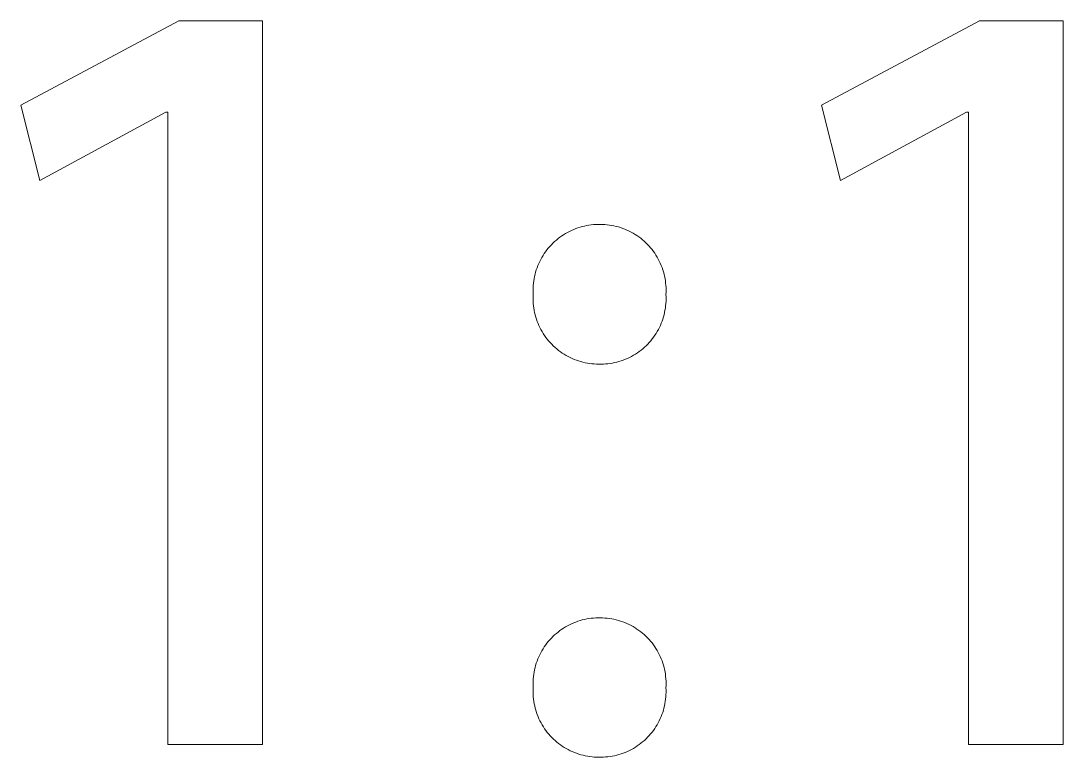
# Model space of a CAD drawing. Header units: millimetres. Extents: x 1434 to 4837, y 1889 to 4267.
# Drawn here: x 4648.25 to 4680.11, y 2036.77 to 2059.3 of the extents above; entities that cross this region are included whole.
import ezdxf

# ---------------------------------------------------------------- set-up
doc = ezdxf.new("R2010")
doc.units = ezdxf.units.MM
doc.header["$MEASUREMENT"] = 0
doc.layers.add('Domyślny', color=7, linetype='Continuous', true_color=0x000000)

msp = doc.modelspace()

# ---------------------------------------------------------------- linework, layer by layer
at = {"layer": 'Domyślny', "color": 18, "lineweight": 15, "true_color": 0x000000}
for p, q in [((4648.247, 2056.715), (4653.075, 2059.299)), ((4653.075, 2059.299), (4655.636, 2059.299)), ((4655.636, 2059.299), (4655.636, 2037.157)), ((4672.726, 2056.715), (4677.553, 2059.299)), ((4677.553, 2059.299), (4680.114, 2059.299)), ((4680.114, 2059.299), (4680.114, 2037.157)), ((4648.825, 2054.415), (4648.247, 2056.715)), ((4673.304, 2054.415), (4672.726, 2056.715)), ((4652.678, 2056.5), (4648.825, 2054.415)), ((4652.746, 2056.5), (4652.678, 2056.5)), ((4652.746, 2037.157), (4652.746, 2056.5)), ((4677.157, 2056.5), (4673.304, 2054.415)), ((4677.225, 2056.5), (4677.157, 2056.5)), ((4677.225, 2037.157), (4677.225, 2056.5)), ((4664.962, 2052.827), (4665.024, 2052.859)), ((4665.024, 2052.859), (4665.086, 2052.889)), ((4665.086, 2052.889), (4665.15, 2052.917)), ((4665.15, 2052.917), (4665.215, 2052.943)), ((4665.215, 2052.943), (4665.28, 2052.966)), ((4665.28, 2052.966), (4665.346, 2052.987)), ((4665.346, 2052.987), (4665.413, 2053.005)), ((4665.413, 2053.005), (4665.481, 2053.022)), ((4665.481, 2053.022), (4665.549, 2053.036)), ((4665.549, 2053.036), (4665.617, 2053.047)), ((4665.617, 2053.047), (4665.686, 2053.057)), ((4665.686, 2053.057), (4665.755, 2053.064)), ((4665.755, 2053.064), (4665.824, 2053.068)), ((4665.824, 2053.068), (4665.894, 2053.07)), ((4665.894, 2053.07), (4665.963, 2053.07)), ((4665.963, 2053.07), (4666.033, 2053.069)), ((4666.033, 2053.069), (4666.103, 2053.065)), ((4666.103, 2053.065), (4666.173, 2053.059)), ((4666.173, 2053.059), (4666.242, 2053.051)), ((4666.242, 2053.051), (4666.311, 2053.04)), ((4666.311, 2053.04), (4666.38, 2053.026)), ((4666.38, 2053.026), (4666.448, 2053.011)), ((4666.448, 2053.011), (4666.516, 2052.993)), ((4666.516, 2052.993), (4666.583, 2052.972)), ((4666.583, 2052.972), (4666.649, 2052.949)), ((4666.649, 2052.949), (4666.714, 2052.924)), ((4666.714, 2052.924), (4666.779, 2052.897)), ((4666.779, 2052.897), (4666.842, 2052.868)), ((4666.842, 2052.868), (4666.905, 2052.836)), ((4664.516, 2052.499), (4664.566, 2052.547)), ((4664.566, 2052.547), (4664.619, 2052.593)), ((4664.619, 2052.593), (4664.672, 2052.637)), ((4664.672, 2052.637), (4664.728, 2052.679)), ((4664.728, 2052.679), (4664.784, 2052.719)), ((4664.784, 2052.719), (4664.842, 2052.757)), ((4664.842, 2052.757), (4664.901, 2052.793)), ((4664.901, 2052.793), (4664.962, 2052.827)), ((4666.905, 2052.836), (4666.966, 2052.802)), ((4666.966, 2052.802), (4667.026, 2052.766)), ((4667.026, 2052.766), (4667.085, 2052.728)), ((4667.085, 2052.728), (4667.142, 2052.688)), ((4667.142, 2052.688), (4667.198, 2052.646)), ((4667.198, 2052.646), (4667.253, 2052.602)), ((4667.253, 2052.602), (4667.306, 2052.556)), ((4667.306, 2052.556), (4667.357, 2052.509)), ((4664.25, 2052.18), (4664.289, 2052.237)), ((4664.289, 2052.237), (4664.331, 2052.292)), ((4664.331, 2052.292), (4664.374, 2052.346)), ((4664.374, 2052.346), (4664.42, 2052.399)), ((4664.42, 2052.399), (4664.467, 2052.45)), ((4664.467, 2052.45), (4664.516, 2052.499)), ((4667.357, 2052.509), (4667.406, 2052.459)), ((4667.406, 2052.459), (4667.454, 2052.408)), ((4667.454, 2052.408), (4667.5, 2052.356)), ((4667.5, 2052.356), (4667.544, 2052.301)), ((4667.544, 2052.301), (4667.587, 2052.245)), ((4667.587, 2052.245), (4667.627, 2052.188)), ((4664.082, 2051.876), (4664.111, 2051.939)), ((4664.111, 2051.939), (4664.143, 2052.001)), ((4664.143, 2052.001), (4664.176, 2052.062)), ((4664.176, 2052.062), (4664.212, 2052.121)), ((4664.212, 2052.121), (4664.25, 2052.18)), ((4667.627, 2052.188), (4667.665, 2052.13)), ((4667.665, 2052.13), (4667.701, 2052.07)), ((4667.701, 2052.07), (4667.735, 2052.009)), ((4667.735, 2052.009), (4667.767, 2051.946)), ((4667.767, 2051.946), (4667.797, 2051.883)), ((4663.969, 2051.548), (4663.987, 2051.615)), ((4663.987, 2051.615), (4664.007, 2051.682)), ((4664.007, 2051.682), (4664.03, 2051.747)), ((4664.03, 2051.747), (4664.055, 2051.812)), ((4664.055, 2051.812), (4664.082, 2051.876)), ((4667.797, 2051.883), (4667.825, 2051.819)), ((4667.825, 2051.819), (4667.85, 2051.753)), ((4667.85, 2051.753), (4667.873, 2051.687)), ((4667.873, 2051.687), (4667.894, 2051.62)), ((4667.894, 2051.62), (4667.912, 2051.553)), ((4663.913, 2051.206), (4663.92, 2051.275)), ((4663.92, 2051.275), (4663.928, 2051.344)), ((4663.928, 2051.344), (4663.939, 2051.412)), ((4663.939, 2051.412), (4663.953, 2051.481)), ((4663.953, 2051.481), (4663.969, 2051.548)), ((4667.912, 2051.553), (4667.928, 2051.485)), ((4667.928, 2051.485), (4667.942, 2051.416)), ((4667.942, 2051.416), (4667.953, 2051.347)), ((4667.953, 2051.347), (4667.961, 2051.278)), ((4667.961, 2051.278), (4667.968, 2051.208)), ((4663.908, 2051.067), (4663.91, 2051.136)), ((4663.909, 2050.998), (4663.908, 2051.067)), ((4663.912, 2050.928), (4663.909, 2050.998)), ((4663.91, 2051.136), (4663.913, 2051.206)), ((4667.968, 2051.208), (4667.972, 2051.138)), ((4667.972, 2050.998), (4667.969, 2050.928)), ((4667.972, 2051.138), (4667.973, 2051.068)), ((4667.973, 2051.068), (4667.972, 2050.998)), ((4663.908, 2050.789), (4663.909, 2050.859)), ((4663.91, 2050.719), (4663.908, 2050.789)), ((4663.909, 2050.859), (4663.912, 2050.928)), ((4663.914, 2050.649), (4663.91, 2050.719)), ((4663.921, 2050.58), (4663.914, 2050.649)), ((4667.968, 2050.651), (4667.961, 2050.582)), ((4667.972, 2050.72), (4667.968, 2050.651)), ((4667.969, 2050.928), (4667.972, 2050.859)), ((4667.972, 2050.859), (4667.973, 2050.79)), ((4667.973, 2050.79), (4667.972, 2050.72)), ((4663.93, 2050.511), (4663.921, 2050.58)), ((4663.941, 2050.442), (4663.93, 2050.511)), ((4663.955, 2050.373), (4663.941, 2050.442)), ((4663.971, 2050.306), (4663.955, 2050.373)), ((4667.912, 2050.31), (4667.894, 2050.243)), ((4667.928, 2050.377), (4667.912, 2050.31)), ((4667.941, 2050.445), (4667.928, 2050.377)), ((4667.953, 2050.513), (4667.941, 2050.445)), ((4667.961, 2050.582), (4667.953, 2050.513)), ((4663.99, 2050.238), (4663.971, 2050.306)), ((4664.01, 2050.172), (4663.99, 2050.238)), ((4664.033, 2050.106), (4664.01, 2050.172)), ((4664.059, 2050.041), (4664.033, 2050.106)), ((4664.087, 2049.977), (4664.059, 2050.041)), ((4667.826, 2050.046), (4667.799, 2049.982)), ((4667.851, 2050.111), (4667.826, 2050.046)), ((4667.874, 2050.176), (4667.851, 2050.111)), ((4667.894, 2050.243), (4667.874, 2050.176)), ((4664.116, 2049.914), (4664.087, 2049.977)), ((4664.148, 2049.852), (4664.116, 2049.914)), ((4664.183, 2049.791), (4664.148, 2049.852)), ((4664.219, 2049.731), (4664.183, 2049.791)), ((4664.257, 2049.673), (4664.219, 2049.731)), ((4664.297, 2049.616), (4664.257, 2049.673)), ((4667.631, 2049.68), (4667.591, 2049.623)), ((4667.669, 2049.738), (4667.631, 2049.68)), ((4667.704, 2049.797), (4667.669, 2049.738)), ((4667.738, 2049.858), (4667.704, 2049.797)), ((4667.769, 2049.92), (4667.738, 2049.858)), ((4667.799, 2049.982), (4667.769, 2049.92)), ((4664.34, 2049.561), (4664.297, 2049.616)), ((4664.384, 2049.507), (4664.34, 2049.561)), ((4664.43, 2049.454), (4664.384, 2049.507)), ((4664.478, 2049.403), (4664.43, 2049.454)), ((4664.527, 2049.354), (4664.478, 2049.403)), ((4664.579, 2049.307), (4664.527, 2049.354)), ((4667.364, 2049.362), (4667.314, 2049.314)), ((4667.413, 2049.411), (4667.364, 2049.362)), ((4667.46, 2049.461), (4667.413, 2049.411)), ((4667.506, 2049.514), (4667.46, 2049.461)), ((4667.549, 2049.568), (4667.506, 2049.514)), ((4667.591, 2049.623), (4667.549, 2049.568)), ((4664.631, 2049.261), (4664.579, 2049.307)), ((4664.686, 2049.218), (4664.631, 2049.261)), ((4664.742, 2049.176), (4664.686, 2049.218)), ((4664.799, 2049.136), (4664.742, 2049.176)), ((4664.858, 2049.098), (4664.799, 2049.136)), ((4664.918, 2049.063), (4664.858, 2049.098)), ((4664.979, 2049.029), (4664.918, 2049.063)), ((4666.918, 2049.035), (4666.856, 2049.004)), ((4666.979, 2049.069), (4666.918, 2049.035)), ((4667.038, 2049.105), (4666.979, 2049.069)), ((4667.096, 2049.143), (4667.038, 2049.105)), ((4667.153, 2049.183), (4667.096, 2049.143)), ((4667.208, 2049.225), (4667.153, 2049.183)), ((4667.262, 2049.269), (4667.208, 2049.225)), ((4667.314, 2049.314), (4667.262, 2049.269)), ((4665.041, 2048.998), (4664.979, 2049.029)), ((4665.104, 2048.968), (4665.041, 2048.998)), ((4665.169, 2048.941), (4665.104, 2048.968)), ((4665.234, 2048.917), (4665.169, 2048.941)), ((4665.3, 2048.894), (4665.234, 2048.917)), ((4665.367, 2048.874), (4665.3, 2048.894)), ((4665.434, 2048.856), (4665.367, 2048.874)), ((4665.502, 2048.841), (4665.434, 2048.856)), ((4665.571, 2048.827), (4665.502, 2048.841)), ((4665.64, 2048.817), (4665.571, 2048.827)), ((4665.709, 2048.808), (4665.64, 2048.817)), ((4665.778, 2048.802), (4665.709, 2048.808)), ((4665.848, 2048.799), (4665.778, 2048.802)), ((4665.918, 2048.798), (4665.848, 2048.799)), ((4665.987, 2048.797), (4665.918, 2048.798)), ((4666.056, 2048.799), (4665.987, 2048.797)), ((4666.126, 2048.803), (4666.056, 2048.799)), ((4666.195, 2048.81), (4666.126, 2048.803)), ((4666.263, 2048.819), (4666.195, 2048.81)), ((4666.332, 2048.83), (4666.263, 2048.819)), ((4666.4, 2048.844), (4666.332, 2048.83)), ((4666.467, 2048.86), (4666.4, 2048.844)), ((4666.534, 2048.878), (4666.467, 2048.86)), ((4666.6, 2048.899), (4666.534, 2048.878)), ((4666.666, 2048.922), (4666.6, 2048.899)), ((4666.73, 2048.947), (4666.666, 2048.922)), ((4666.794, 2048.974), (4666.73, 2048.947)), ((4666.856, 2049.004), (4666.794, 2048.974)), ((4664.842, 2040.723), (4664.901, 2040.759)), ((4664.901, 2040.759), (4664.962, 2040.793)), ((4664.962, 2040.793), (4665.024, 2040.825)), ((4665.024, 2040.825), (4665.086, 2040.855)), ((4665.086, 2040.855), (4665.15, 2040.883)), ((4665.15, 2040.883), (4665.215, 2040.908)), ((4665.215, 2040.908), (4665.28, 2040.932)), ((4665.28, 2040.932), (4665.346, 2040.953)), ((4665.346, 2040.953), (4665.413, 2040.971)), ((4665.413, 2040.971), (4665.481, 2040.988)), ((4665.481, 2040.988), (4665.549, 2041.002)), ((4665.549, 2041.002), (4665.617, 2041.013)), ((4665.617, 2041.013), (4665.686, 2041.022)), ((4665.686, 2041.022), (4665.755, 2041.029)), ((4665.755, 2041.029), (4665.824, 2041.034)), ((4665.824, 2041.034), (4665.894, 2041.036)), ((4665.894, 2041.036), (4665.963, 2041.036)), ((4665.963, 2041.036), (4666.033, 2041.035)), ((4666.033, 2041.035), (4666.103, 2041.031)), ((4666.103, 2041.031), (4666.173, 2041.025)), ((4666.173, 2041.025), (4666.242, 2041.016)), ((4666.242, 2041.016), (4666.311, 2041.005)), ((4666.311, 2041.005), (4666.38, 2040.992)), ((4666.38, 2040.992), (4666.448, 2040.976)), ((4666.448, 2040.976), (4666.516, 2040.958)), ((4666.516, 2040.958), (4666.583, 2040.938)), ((4666.583, 2040.938), (4666.649, 2040.915)), ((4666.649, 2040.915), (4666.714, 2040.89)), ((4666.714, 2040.89), (4666.779, 2040.863)), ((4666.779, 2040.863), (4666.842, 2040.834)), ((4666.842, 2040.834), (4666.905, 2040.802)), ((4666.905, 2040.802), (4666.966, 2040.768)), ((4666.966, 2040.768), (4667.026, 2040.732)), ((4664.467, 2040.416), (4664.516, 2040.465)), ((4664.516, 2040.465), (4664.566, 2040.513)), ((4664.566, 2040.513), (4664.619, 2040.558)), ((4664.619, 2040.558), (4664.672, 2040.602)), ((4664.672, 2040.602), (4664.728, 2040.645)), ((4664.728, 2040.645), (4664.784, 2040.685)), ((4664.784, 2040.685), (4664.842, 2040.723)), ((4667.026, 2040.732), (4667.085, 2040.694)), ((4667.085, 2040.694), (4667.142, 2040.654)), ((4667.142, 2040.654), (4667.198, 2040.612)), ((4667.198, 2040.612), (4667.253, 2040.568)), ((4667.253, 2040.568), (4667.306, 2040.522)), ((4667.306, 2040.522), (4667.357, 2040.475)), ((4667.357, 2040.475), (4667.406, 2040.425)), ((4664.212, 2040.087), (4664.25, 2040.145)), ((4664.25, 2040.145), (4664.289, 2040.202)), ((4664.289, 2040.202), (4664.331, 2040.258)), ((4664.331, 2040.258), (4664.374, 2040.312)), ((4664.374, 2040.312), (4664.42, 2040.365)), ((4664.42, 2040.365), (4664.467, 2040.416)), ((4667.406, 2040.425), (4667.454, 2040.374)), ((4667.454, 2040.374), (4667.5, 2040.321)), ((4667.5, 2040.321), (4667.544, 2040.267)), ((4667.544, 2040.267), (4667.587, 2040.211)), ((4667.587, 2040.211), (4667.627, 2040.154)), ((4667.627, 2040.154), (4667.665, 2040.095)), ((4664.055, 2039.778), (4664.082, 2039.842)), ((4664.082, 2039.842), (4664.111, 2039.905)), ((4664.111, 2039.905), (4664.143, 2039.967)), ((4664.143, 2039.967), (4664.176, 2040.028)), ((4664.176, 2040.028), (4664.212, 2040.087)), ((4667.665, 2040.095), (4667.701, 2040.036)), ((4667.701, 2040.036), (4667.735, 2039.974)), ((4667.735, 2039.974), (4667.767, 2039.912)), ((4667.767, 2039.912), (4667.797, 2039.849)), ((4667.797, 2039.849), (4667.825, 2039.785)), ((4663.953, 2039.446), (4663.969, 2039.514)), ((4663.969, 2039.514), (4663.987, 2039.581)), ((4663.987, 2039.581), (4664.007, 2039.647)), ((4664.007, 2039.647), (4664.03, 2039.713)), ((4664.03, 2039.713), (4664.055, 2039.778)), ((4667.825, 2039.785), (4667.85, 2039.719)), ((4667.85, 2039.719), (4667.873, 2039.653)), ((4667.873, 2039.653), (4667.894, 2039.586)), ((4667.894, 2039.586), (4667.912, 2039.519)), ((4667.912, 2039.519), (4667.928, 2039.451)), ((4663.91, 2039.102), (4663.913, 2039.172)), ((4663.913, 2039.172), (4663.92, 2039.241)), ((4663.92, 2039.241), (4663.928, 2039.31)), ((4663.928, 2039.31), (4663.939, 2039.378)), ((4663.939, 2039.378), (4663.953, 2039.446)), ((4667.928, 2039.451), (4667.942, 2039.382)), ((4667.942, 2039.382), (4667.953, 2039.313)), ((4667.953, 2039.313), (4667.961, 2039.243)), ((4667.961, 2039.243), (4667.968, 2039.174)), ((4667.968, 2039.174), (4667.972, 2039.104)), ((4663.908, 2039.033), (4663.91, 2039.102)), ((4663.909, 2038.963), (4663.908, 2039.033)), ((4663.912, 2038.894), (4663.909, 2038.963)), ((4663.909, 2038.825), (4663.912, 2038.894)), ((4667.972, 2038.964), (4667.969, 2038.894)), ((4667.969, 2038.894), (4667.972, 2038.825)), ((4667.972, 2039.104), (4667.973, 2039.034)), ((4667.973, 2039.034), (4667.972, 2038.964)), ((4663.909, 2038.755), (4663.909, 2038.825)), ((4663.911, 2038.685), (4663.909, 2038.755)), ((4663.915, 2038.616), (4663.911, 2038.685)), ((4663.922, 2038.547), (4663.915, 2038.616)), ((4663.931, 2038.478), (4663.922, 2038.547)), ((4667.96, 2038.549), (4667.951, 2038.481)), ((4667.967, 2038.618), (4667.96, 2038.549)), ((4667.971, 2038.687), (4667.967, 2038.618)), ((4667.972, 2038.756), (4667.971, 2038.687)), ((4667.972, 2038.825), (4667.972, 2038.756)), ((4663.943, 2038.409), (4663.931, 2038.478)), ((4663.957, 2038.341), (4663.943, 2038.409)), ((4663.973, 2038.274), (4663.957, 2038.341)), ((4663.992, 2038.207), (4663.973, 2038.274)), ((4664.013, 2038.14), (4663.992, 2038.207)), ((4667.892, 2038.211), (4667.871, 2038.145)), ((4667.91, 2038.277), (4667.892, 2038.211)), ((4667.926, 2038.345), (4667.91, 2038.277)), ((4667.94, 2038.412), (4667.926, 2038.345)), ((4667.951, 2038.481), (4667.94, 2038.412)), ((4664.036, 2038.075), (4664.013, 2038.14)), ((4664.062, 2038.01), (4664.036, 2038.075)), ((4664.089, 2037.946), (4664.062, 2038.01)), ((4664.119, 2037.884), (4664.089, 2037.946)), ((4664.151, 2037.822), (4664.119, 2037.884)), ((4667.767, 2037.889), (4667.735, 2037.828)), ((4667.796, 2037.952), (4667.767, 2037.889)), ((4667.823, 2038.015), (4667.796, 2037.952)), ((4667.848, 2038.08), (4667.823, 2038.015)), ((4667.871, 2038.145), (4667.848, 2038.08)), ((4664.186, 2037.761), (4664.151, 2037.822)), ((4664.222, 2037.702), (4664.186, 2037.761)), ((4664.26, 2037.644), (4664.222, 2037.702)), ((4664.301, 2037.587), (4664.26, 2037.644)), ((4664.343, 2037.532), (4664.301, 2037.587)), ((4667.588, 2037.594), (4667.546, 2037.539)), ((4667.628, 2037.651), (4667.588, 2037.594)), ((4667.665, 2037.709), (4667.628, 2037.651)), ((4667.701, 2037.768), (4667.665, 2037.709)), ((4667.735, 2037.828), (4667.701, 2037.768)), ((4664.387, 2037.478), (4664.343, 2037.532)), ((4664.433, 2037.426), (4664.387, 2037.478)), ((4664.481, 2037.376), (4664.433, 2037.426)), ((4664.531, 2037.327), (4664.481, 2037.376)), ((4664.582, 2037.28), (4664.531, 2037.327)), ((4664.635, 2037.235), (4664.582, 2037.28)), ((4667.258, 2037.242), (4667.205, 2037.198)), ((4667.31, 2037.287), (4667.258, 2037.242)), ((4667.361, 2037.334), (4667.31, 2037.287)), ((4667.41, 2037.383), (4667.361, 2037.334)), ((4667.457, 2037.433), (4667.41, 2037.383)), ((4667.503, 2037.486), (4667.457, 2037.433)), ((4667.546, 2037.539), (4667.503, 2037.486)), ((4655.636, 2037.157), (4652.746, 2037.157)), ((4664.689, 2037.191), (4664.635, 2037.235)), ((4664.745, 2037.15), (4664.689, 2037.191)), ((4664.802, 2037.11), (4664.745, 2037.15)), ((4664.86, 2037.073), (4664.802, 2037.11)), ((4664.92, 2037.037), (4664.86, 2037.073)), ((4664.981, 2037.004), (4664.92, 2037.037)), ((4665.043, 2036.973), (4664.981, 2037.004)), ((4665.107, 2036.944), (4665.043, 2036.973)), ((4665.171, 2036.917), (4665.107, 2036.944)), ((4666.791, 2036.949), (4666.728, 2036.922)), ((4666.854, 2036.979), (4666.791, 2036.949)), ((4666.915, 2037.01), (4666.854, 2036.979)), ((4666.976, 2037.044), (4666.915, 2037.01)), ((4667.035, 2037.079), (4666.976, 2037.044)), ((4667.093, 2037.117), (4667.035, 2037.079)), ((4667.149, 2037.157), (4667.093, 2037.117)), ((4667.205, 2037.198), (4667.149, 2037.157)), ((4680.114, 2037.157), (4677.225, 2037.157)), ((4665.236, 2036.892), (4665.171, 2036.917)), ((4665.302, 2036.87), (4665.236, 2036.892)), ((4665.368, 2036.85), (4665.302, 2036.87)), ((4665.436, 2036.832), (4665.368, 2036.85)), ((4665.503, 2036.817), (4665.436, 2036.832)), ((4665.572, 2036.804), (4665.503, 2036.817)), ((4665.641, 2036.793), (4665.572, 2036.804)), ((4665.71, 2036.785), (4665.641, 2036.793)), ((4665.779, 2036.779), (4665.71, 2036.785)), ((4665.848, 2036.776), (4665.779, 2036.779)), ((4665.918, 2036.775), (4665.848, 2036.776)), ((4665.987, 2036.774), (4665.918, 2036.775)), ((4666.056, 2036.776), (4665.987, 2036.774)), ((4666.125, 2036.78), (4666.056, 2036.776)), ((4666.194, 2036.786), (4666.125, 2036.78)), ((4666.262, 2036.795), (4666.194, 2036.786)), ((4666.331, 2036.806), (4666.262, 2036.795)), ((4666.398, 2036.82), (4666.331, 2036.806)), ((4666.466, 2036.836), (4666.398, 2036.82)), ((4666.532, 2036.854), (4666.466, 2036.836)), ((4666.598, 2036.874), (4666.532, 2036.854)), ((4666.663, 2036.897), (4666.598, 2036.874)), ((4666.728, 2036.922), (4666.663, 2036.897))]:
    msp.add_line(p, q, dxfattribs=at)

doc.saveas('drawing.dxf')
